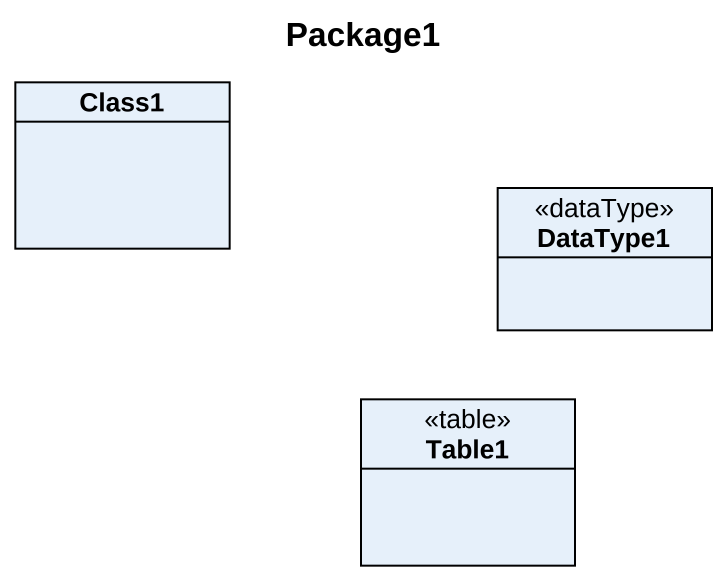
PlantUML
@startuml
title Package1
hide circle
hide empty members
class Class1
class DataType1 <<dataType>>
class Table1 <<table>>
@enduml
